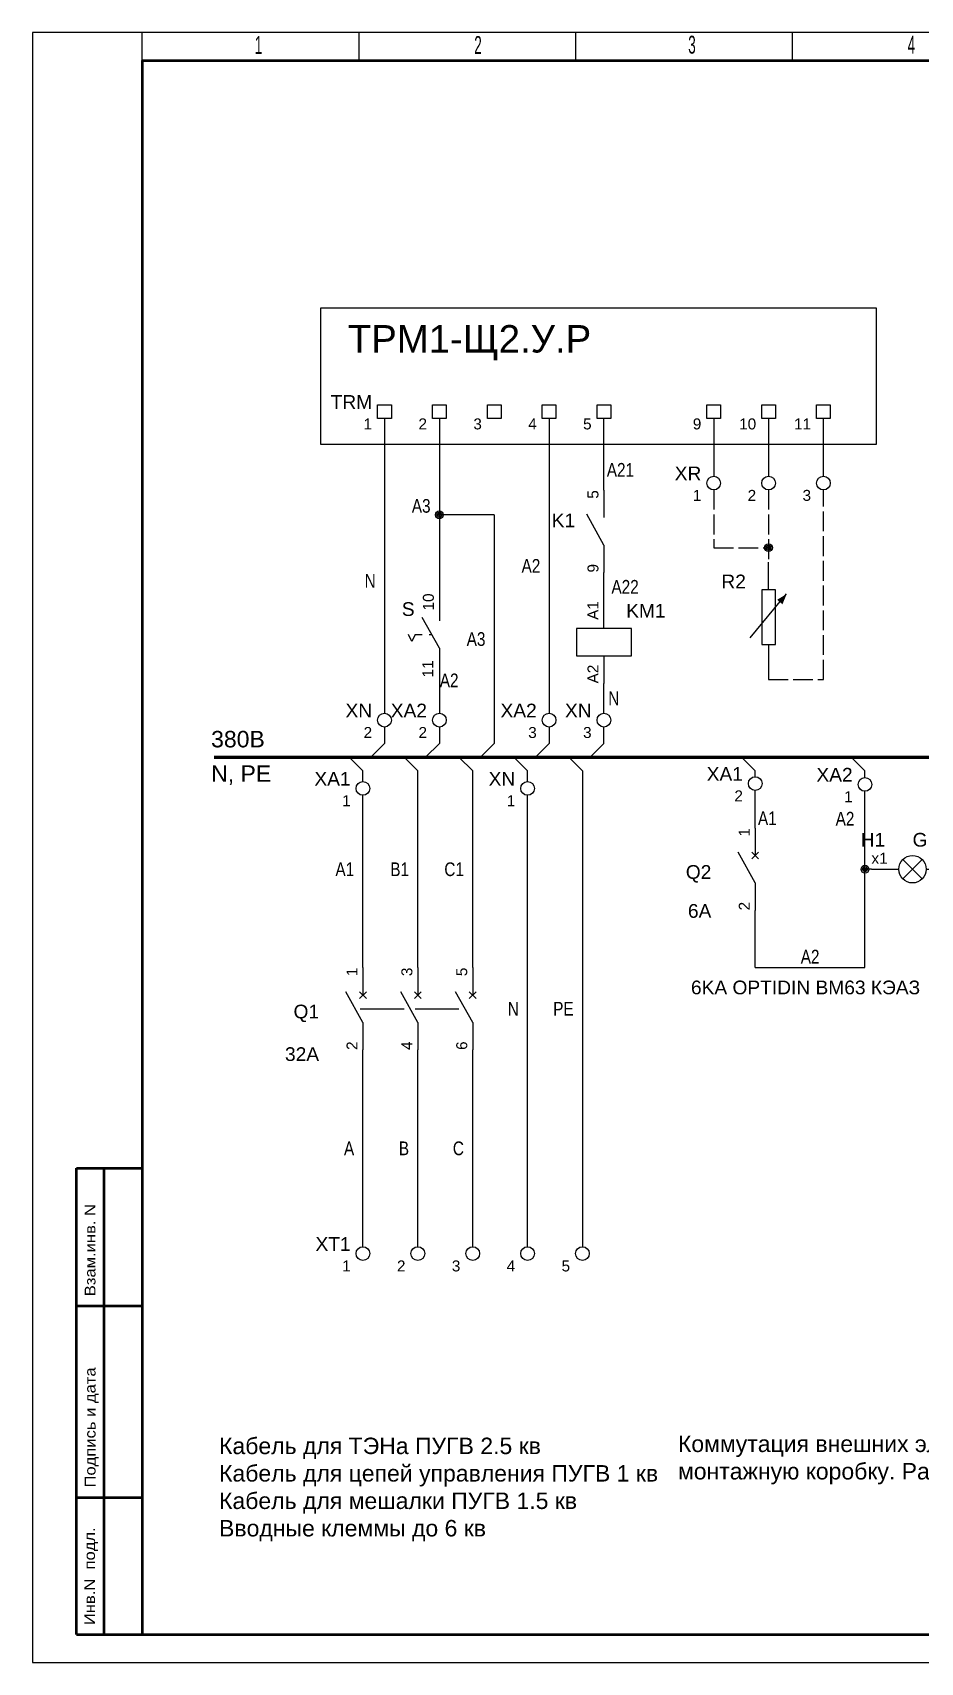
# Model space of a CAD drawing. Header units: inches. Extents: x 871 to 2432, y 654 to 1047.
# Drawn here: x 1235 to 1396.8, y 696.7 to 993.7 of the extents above; entities that cross this region are included whole.
import ezdxf
from ezdxf.enums import TextEntityAlignment as Align

# ---------------------------------------------------------------- set-up
doc = ezdxf.new("R2010")
doc.units = ezdxf.units.IN
doc.header["$MEASUREMENT"] = 0
doc.linetypes.add('ACAD_ISO02W100', pattern=[15, 12, -3])
doc.linetypes.add('Caddy_Solid', pattern=[0])
for name, color, linetype in [('DESC', 255, 'Continuous'), ('MISC', 7, 'Continuous'), ('TAGS', 255, 'Continuous'), ('TERMS', 7, 'Continuous'), ('WIRECOPY', 7, 'Continuous'), ('WIREFIXED', 7, 'Continuous')]:
    doc.layers.add(name, color=color, linetype=linetype)
doc.styles.get("Standard").update_dxf_attribs({"font": 'arial.ttf'})

# ---------------------------------------------------------------- blocks, each defined once
blk = doc.blocks.new('VT0_418')
for p, q in [((-2.5, 0), (2.5, 0)), ((0, -2.5), (-2.5, 0))]:
    blk.add_line(p, q)
at = {"flags": 1}
for tag, p in [('X4TERM01', (-2.5, 0)), ('X1TERM01', (2.5, 0)), ('WDWSEQ', (-2.63, -0.91)), ('X8TERM01', (0, -2.5))]:
    blk.add_attdef(tag, p, '', height=0.4, dxfattribs=at)
blk = doc.blocks.new('VT0002')
blk.add_circle((0, 0), 1.25)
for tag, p in [('INST', (-2.25, 6.5)), ('LOC', (-2.25, 3.5)), ('DESC1', (-2.25, -6.25)), ('DESC2', (-2.25, -9.25)), ('DESC3', (-2.25, -12.25))]:
    blk.add_attdef(tag, text='', height=2.5).set_placement(p, align=Align.RIGHT)
at = {"flags": 1}
for tag, p, height in [('ASSYCODE', (2.75, 10.75), 1), ('CATDESC', (2.75, 9.25), 1), ('CAT', (2.75, 4.75), 1.5), ('MFG', (2.75, 7.25), 1.5), ('X4PIN01', (-1.25, 1), 0.25), ('X4TERMDESC01', (-1.25, 0.5), 0.4), ('X4TERM01', (-1.25, 0), 0.25), ('STRIPSEQ', (0, 0), 0.025), ('X2PIN01', (0, 2.25), 0.25), ('X2TERMDESC01', (0, 1.75), 0.4), ('X2TERM01', (0, 1.25), 0.25), ('X8PIN01', (0, -0.25), 0.25), ('X1PIN01', (1.25, 1), 0.25), ('X1TERMDESC01', (1.25, 0.5), 0.4), ('X1TERM01', (1.25, 0), 0.25), ('LINKTERM', (0, -0.04), 0.025), ('X8TERMDESC01', (0, -0.75), 0.4), ('X8TERM01', (0, -1.25), 0.25)]:
    blk.add_attdef(tag, p, '', height=height, dxfattribs=at)
at = {"flags": 8}
for tag, height, p in [('TAGSTRIP', 2.5, (-2.25, 0.5)), ('TERM01', 2, (-2.25, -3.25))]:
    blk.add_attdef(tag, text='', height=height, dxfattribs=at).set_placement(p, align=Align.RIGHT)
blk = doc.blocks.new('VCB1')
for p, q in [((0, 7.5), (0, 2.5)), ((0, -2.5), (-3.12, 3.12)), ((0.62, 1.88), (-0.62, 3.12)), ((-0.62, 1.88), (0.62, 3.12)), ((0, -2.5), (0, -7.5))]:
    blk.add_line(p, q)
for tag, p in [('INST', (-8, 5.25)), ('LOC', (-8, 1.75)), ('TAG1', (-8, -1.75)), ('RATING1', (-8, -6.35)), ('DESC1', (-8, -14.35)), ('DESC2', (-8, -17.85)), ('DESC3', (-8, -21.35))]:
    blk.add_attdef(tag, text='', height=2.5).set_placement(p, align=Align.RIGHT)
blk.add_attdef('TERM01', text='', height=2, rotation=90).set_placement((-1, 7.5), align=Align.RIGHT)
at = {"flags": 1}
for tag, p, height in [('X2TERM01', (0, 7.5), 0.32), ('MFG', (2.75, 6.5), 1.5), ('CAT', (2.75, 4), 1.5), ('X4LINK', (-2, 0), 0.32), ('X1LINK', (-0.5, 0), 0.32), ('X8TERM02', (0, -7.5), 0.32), ('ASSYCODE', (1, -9), 1), ('CATDESC', (1, -12), 1), ('FAMILY', (1, -10.5), 1), ('CONTACT', (1, -13.5), 1), ('COMMON', (2.25, -14.75), 1)]:
    blk.add_attdef(tag, p, '', height=height, dxfattribs=at)
blk.add_attdef('TERM02', (-1, -7.5), '', height=2, rotation=90)
at = {"lineweight": 15}
blk.add_attdef('XREF', text='', height=2.5, dxfattribs=at).set_placement((-8, -10.35), align=Align.RIGHT)
blk = doc.blocks.new('VCB2')
for p, q in [((0, 7.5), (0, 2.5)), ((0, -2.5), (-3.12, 3.12)), ((0.62, 1.88), (-0.62, 3.12)), ((-0.62, 1.88), (0.62, 3.12)), ((0, -2.5), (0, -7.5))]:
    blk.add_line(p, q)
blk.add_attdef('TERM01', text='', height=2, rotation=90).set_placement((-1, 7.5), align=Align.RIGHT)
at = {"flags": 1}
for tag, p, height in [('X2TERM01', (0, 7.5), 0.32), ('X4LINK', (-2.5, 0), 0.32), ('X1LINK', (-0.5, 0), 0.32), ('X8TERM02', (0, -7.5), 0.32), ('FAMILY', (1, -10.5), 1), ('CONTACT', (1, -13.5), 1)]:
    blk.add_attdef(tag, p, '', height=height, dxfattribs=at)
for tag, p in [('INST', (-8, 2.65)), ('LOC', (-8, -0.35)), ('TAG2', (-8, -3.35)), ('DESC1', (-8, -13.35)), ('DESC2', (-8, -16.35)), ('DESC3', (-8, -19.35))]:
    blk.add_attdef(tag, text='', height=2.5).set_placement(p, align=Align.RIGHT)
blk.add_attdef('TERM02', (-1, -7.5), '', height=2, rotation=90)
blk.add_attdef('RATING1', text='', height=2.5, dxfattribs=at).set_placement((-8, -6.35), align=Align.RIGHT)
at = {"lineweight": 15}
blk.add_attdef('XREF', text='', height=2.5, dxfattribs=at).set_placement((-8, -10.35), align=Align.RIGHT)
blk = doc.blocks.new('WDDOT')
for radius in [0.72, 0.449, 0.223]:
    blk.add_circle((0, 0), radius)
blk = doc.blocks.new('HLT1G')
for p, q in [((-7.5, 0), (-2.5, 0)), ((1.77, -1.77), (-1.77, 1.77)), ((1.77, 1.77), (-1.77, -1.77)), ((2.5, 0), (7.5, 0))]:
    blk.add_line(p, q)
blk.add_circle((0, 0), 2.5)
for tag, p in [('INST', (-5, 11.12)), ('LOC', (-5, 7.62)), ('TAG1', (-5, 4.12)), ('DESC1', (-5, -10)), ('DESC2', (-5, -13.5)), ('DESC3', (-5, -17))]:
    blk.add_attdef(tag, text='', height=2.5).set_placement(p, align=Align.RIGHT)
for tag, p, height, flags in [('MFG', (4.92, 12.12), 1.5, 9), ('CAT', (4.92, 9.62), 1.5, 9), ('TERM01', (-7.5, 1), 2, 8), ('X4TERM01', (-7.5, 0), 0.32, 1), ('X2LINK', (0, 2.5), 0.32, 1), ('X1TERM02', (7.5, 0), 0.32, 1), ('X8LINK', (0, -2.5), 0.32, 1), ('ASSYCODE', (8.5, -4), 1, 1), ('FAMILY', (8.5, -5.5), 1, 1), ('CATDESC', (8.5, -7), 1, 1)]:
    blk.add_attdef(tag, p, '', height=height, dxfattribs=dict(flags=flags))
at = {"lineweight": 15}
blk.add_attdef('COLOR', (0, 4.12), '', height=2.5, dxfattribs=at)
at = {"flags": 8}
blk.add_attdef('TERM02', text='', height=2, dxfattribs=at).set_placement((7.5, 1), align=Align.RIGHT)
at = {"lineweight": 15}
for tag, p in [('XREF', (-5, -6.25)), ('WDTAGALT', (-5, -20))]:
    blk.add_attdef(tag, text='', height=2.5, dxfattribs=at).set_placement(p, align=Align.RIGHT)
blk = doc.blocks.new('VT0001')
for p, q in [((-1.25, -1.25), (-1.25, 1.25)), ((-1.25, 1.25), (1.25, 1.25)), ((1.25, 1.25), (1.25, -1.25)), ((1.25, -1.25), (-1.25, -1.25))]:
    blk.add_line(p, q)
for tag, p in [('INST', (-2.25, 6.5)), ('LOC', (-2.25, 3.5)), ('DESC1', (-2.25, -6.25)), ('DESC2', (-2.25, -9.25)), ('DESC3', (-2.25, -12.25))]:
    blk.add_attdef(tag, text='', height=2.5).set_placement(p, align=Align.RIGHT)
at = {"flags": 1}
for tag, p, height in [('ASSYCODE', (2.75, 10.75), 1), ('CATDESC', (2.75, 9.25), 1), ('CAT', (2.75, 4.75), 1.5), ('MFG', (2.75, 7.25), 1.5), ('X4PIN01', (-1.25, 1), 0.25), ('X4TERMDESC01', (-1.25, 0.5), 0.4), ('X4TERM01', (-1.25, 0), 0.25), ('STRIPSEQ', (0, 0), 0.025), ('X2PIN01', (0, 2.25), 0.25), ('X2TERMDESC01', (0, 1.75), 0.4), ('X2TERM01', (0, 1.25), 0.25), ('X8PIN01', (0, -0.25), 0.25), ('X1PIN01', (1.25, 1), 0.25), ('X1TERMDESC01', (1.25, 0.5), 0.4), ('X1TERM01', (1.25, 0), 0.25), ('LINKTERM', (0, -0.04), 0.025), ('X8TERMDESC01', (0, -0.75), 0.4), ('X8TERM01', (0, -1.25), 0.25)]:
    blk.add_attdef(tag, p, '', height=height, dxfattribs=at)
at = {"flags": 8}
for tag, height, p in [('TAGSTRIP', 2.5, (-2.25, 0.5)), ('TERM01', 2, (-2.25, -3.25))]:
    blk.add_attdef(tag, text='', height=height, dxfattribs=at).set_placement(p, align=Align.RIGHT)
blk = doc.blocks.new('VSS2122F')
for p, q in [((0, 7.5), (0, 2.5)), ((0, -2.5), (-3.12, 3.12)), ((-5, -1.25), (-5.62, 0)), ((-4.38, 0), (-5, -1.25)), ((-4.38, 0), (-3.12, 0)), ((-1.88, 0), (-1.39, 0)), ((0, -2.5), (0, -7.5))]:
    blk.add_line(p, q)
for tag, p in [('INST', (-4.51, 9.4)), ('LOC', (-4.51, 6.4)), ('TAG2', (-4.51, 3.4)), ('DESC1', (-4.51, -9.72)), ('DESC2', (-4.51, -12.72)), ('DESC3', (-4.51, -15.72))]:
    blk.add_attdef(tag, text='', height=2.5).set_placement(p, align=Align.RIGHT)
blk.add_attdef('TERM01', text='', height=2, rotation=90).set_placement((-1, 7.5), align=Align.RIGHT)
at = {"flags": 1}
for tag, p, height in [('X2TERM01', (0, 7.5), 0.32), ('CONTACT', (0.75, 3.89), 1), ('COMMON', (2, 2.64), 1), ('X4LINK', (-7.26, 0), 0.32), ('X1LINK', (-0.12, 0), 0.32), ('ASSYCODE', (1, -3.5), 1), ('CATDESC', (1, -6.5), 1), ('FAMILY', (1, -5), 1), ('X8TERM02', (0, -7.5), 0.32)]:
    blk.add_attdef(tag, p, '', height=height, dxfattribs=at)
blk.add_attdef('TERM02', (-1.1, -7.8), '', height=2, rotation=90)
at = {"lineweight": 15}
blk.add_attdef('STATE', (4.16, -2), '', height=2.5, dxfattribs=at)
blk.add_attdef('XREF', text='', height=2.5, dxfattribs=at).set_placement((-4.51, -6.72), align=Align.RIGHT)
blk = doc.blocks.new('VMS1')
for p, q in [((0, 2.5), (0, 7.5)), ((0, -2.5), (0, -7.5))]:
    blk.add_line(p, q)
blk.add_lwpolyline([(-5, 2.5), (-5, -2.5), (5, -2.5), (5, 2.5)], close=True)
for tag, p in [('INST', (-5.25, 10.5)), ('LOC', (-5.25, 7.5)), ('TAG1', (-5.25, 4.5)), ('DESC1', (-5.25, -6.85)), ('DESC2', (-5.25, -9.85)), ('DESC3', (-5.25, -12.85))]:
    blk.add_attdef(tag, text='', height=2.5).set_placement(p, align=Align.RIGHT)
blk.add_attdef('TERM01', text='', height=2, rotation=90).set_placement((-1, 7.5), align=Align.RIGHT)
at = {"flags": 1}
for tag, p, height in [('X2TERM01', (0, 7.5), 0.32), ('X4LINK', (-5, 0), 0.32), ('X1LINK', (5, 0), 0.32), ('ASSYCODE', (1, -4), 1), ('FAMILY', (1, -5.5), 1), ('X8TERM02', (0, -7.5), 0.32), ('CATDESC', (1, -7), 1)]:
    blk.add_attdef(tag, p, '', height=height, dxfattribs=at)
blk.add_attdef('TERM02', (-1, -7.5), '', height=2, rotation=90)
at = {"flags": 9}
for tag, p in [('MFG', (-6, 1)), ('CAT', (-6, -1.5))]:
    blk.add_attdef(tag, text='', height=1.5, dxfattribs=at).set_placement(p, align=Align.RIGHT)
at = {"lineweight": 9}
for tag, p in [('NO', (-5.5, -16.5)), ('NC', (-5.5, -19.5))]:
    blk.add_attdef(tag, text='', height=2.5, dxfattribs=at).set_placement(p, align=Align.TOP_RIGHT)
for tag, p in [('XREFNO', (-4, -16.5)), ('XREFNC', (-4, -19.5))]:
    blk.add_attdef(tag, text='', height=2.5, dxfattribs=at).set_placement(p, align=Align.TOP_LEFT)
blk = doc.blocks.new('VCR21')
for p, q in [((0, 7.5), (0, 2.5)), ((0, -2.5), (-3.12, 3.12)), ((0, -2.5), (0, -7.5))]:
    blk.add_line(p, q)
for tag, p in [('INST', (-5.25, 6.75)), ('LOC', (-5.25, 3.75)), ('TAG2', (-5.25, 0.75)), ('XREF', (-5.25, -3.75)), ('DESC1', (-5.25, -6.75)), ('DESC2', (-5.25, -9.75)), ('DESC3', (-5.25, -12.75))]:
    blk.add_attdef(tag, text='', height=2.5).set_placement(p, align=Align.RIGHT)
blk.add_attdef('TERM01', text='', height=2, rotation=90).set_placement((-1, 7.5), align=Align.RIGHT)
at = {"flags": 1}
for tag, p, height in [('X2TERM01', (0, 7.5), 0.32), ('X4LINK', (-2.75, 0), 0.32), ('X1LINK', (-0.5, 0), 0.32), ('CONTACT', (4, -3.5), 1), ('FAMILY', (4, -5), 1), ('COMMON', (5.25, -4.75), 1), ('X8TERM02', (0, -7.5), 0.32)]:
    blk.add_attdef(tag, p, '', height=height, dxfattribs=at)
blk.add_attdef('TERM02', (-1, -7.5), '', height=2, rotation=90)
blk = doc.blocks.new('VVR1R2')
for p, q in [((0, 5), (0, 10)), ((-3.36, -3.79), (3.3, 4.22)), ((0, -5), (0, -10))]:
    blk.add_line(p, q)
blk.add_lwpolyline([(-1.25, 5), (-1.25, -5), (1.25, -5), (1.25, 5)], close=True)
blk.add_solid([(2.54, 2.34), (1.57, 3.17), (3.31, 4.22)])
for tag, p in [('INST', (-4.13, 11.25)), ('LOC', (-4.13, 8.25)), ('TAG1', (-4.13, 5.25)), ('RATING1', (-3.56, 0.78)), ('DESC1', (-3.64, -5.65)), ('DESC2', (-3.64, -8.65)), ('DESC3', (-3.64, -11.65))]:
    blk.add_attdef(tag, text='', height=2.5).set_placement(p, align=Align.RIGHT)
blk.add_attdef('TERM01', text='', height=2, rotation=90).set_placement((-1, 10), align=Align.RIGHT)
at = {"flags": 1}
for tag, p, height in [('X2TERM01', (0, 10), 0.32), ('ASSYCODE', (2.05, -3.96), 1), ('FAMILY', (2.05, -5.46), 1), ('CATDESC', (2.05, -6.96), 1), ('X8TERM02', (0, -10), 0.32)]:
    blk.add_attdef(tag, p, '', height=height, dxfattribs=at)
at = {"flags": 9}
for tag, p in [('MFG', (5.34, 6.24)), ('CAT', (5.34, 3.74))]:
    blk.add_attdef(tag, text='', height=1.5, dxfattribs=at).set_placement(p, align=Align.RIGHT)
blk.add_attdef('TERM02', (-1, -10), '', height=2, rotation=90)
at = {"lineweight": 15}
blk.add_attdef('XREF', text='', height=2.5, dxfattribs=at).set_placement((-3.64, -2.65), align=Align.RIGHT)
blk = doc.blocks.new('WD_WNV')
at = {"linetype": 'Continuous', "width": 0.8}
blk.add_attdef('WIRENO', text='', height=2.5, dxfattribs=at).set_placement((-1.6, 0), align=Align.MIDDLE_RIGHT)
at = {"flags": 1}
for tag, p in [('W01USER', (-1, 1.25)), ('W02USER', (-1, 1.125)), ('W03USER', (-1, 1)), ('W04USER', (-1, 0.875)), ('W05USER', (-1, 0.75)), ('W06USER', (-1, 0.625)), ('W07USER', (-1, 0.5)), ('W08USER', (-1, 0.375)), ('W09USER', (-1, 0.25)), ('W10USER', (-1, 0.125))]:
    blk.add_attdef(tag, text='', height=0.08, dxfattribs=at).set_placement(p, align=Align.CENTER)
blk = doc.blocks.new('WD_WNH')
at = {"linetype": 'Continuous', "width": 0.8}
blk.add_attdef('WIRENO', text='', height=2.5, dxfattribs=at).set_placement((0, 0.75), align=Align.CENTER)
at = {"flags": 1}
for tag, p in [('W01USER', (0, 1.25)), ('W02USER', (0, 1.125)), ('W03USER', (0, 1)), ('W04USER', (0, 0.875)), ('W05USER', (0, 0.75)), ('W06USER', (0, 0.625)), ('W07USER', (0, 0.5)), ('W08USER', (0, 0.375)), ('W09USER', (0, 0.25)), ('W10USER', (0, 0.125))]:
    blk.add_attdef(tag, text='', height=0.08, dxfattribs=at).set_placement(p, align=Align.CENTER)
blk = doc.blocks.new('WD_WCV')
at = {"linetype": 'Continuous', "width": 0.8}
blk.add_attdef('WIRECOPY', text='', height=2.5, dxfattribs=at).set_placement((-1.6, 0), align=Align.MIDDLE_RIGHT)

msp = doc.modelspace()

# ---------------------------------------------------------------- linework, layer by layer
at = {"linetype": 'Caddy_Solid', "lineweight": 25}
for p, q in [((1254.95, 988.65), (1254.95, 993.65)), ((1294.45, 988.65), (1294.45, 993.65)), ((1333.95, 988.65), (1333.95, 993.65)), ((1373.45, 988.65), (1373.45, 993.65))]:
    msp.add_line(p, q, dxfattribs=at)
at = {"linetype": 'Caddy_Solid', "lineweight": 50}
for p, q in [((1254.95, 988.59), (1649.95, 988.59)), ((1254.95, 988.59), (1254.95, 701.65)), ((1242.95, 701.71), (1242.95, 786.71)), ((1242.95, 786.71), (1254.95, 786.71)), ((1247.95, 786.71), (1247.95, 701.71)), ((1242.95, 761.65), (1254.95, 761.65)), ((1242.95, 726.71), (1254.95, 726.71)), ((1649.95, 701.65), (1242.95, 701.65))]:
    msp.add_line(p, q, dxfattribs=at)
for p, q in [((1299.09, 923.34), (1299.09, 869.61)), ((1309.09, 923.34), (1309.09, 891.45)), ((1329.09, 923.34), (1329.09, 869.61)), ((1339.09, 910.26), (1339.09, 923.34)), ((1359.09, 923.34), (1359.09, 912.82)), ((1369.09, 923.34), (1369.09, 912.82)), ((1379.09, 912.82), (1379.09, 923.34)), ((1319.09, 905.78), (1309.09, 905.78)), ((1319.09, 905.78), (1319.09, 864.12)), ((1339.09, 890.05), (1339.09, 895.26)), ((1309.09, 876.45), (1309.09, 869.61)), ((1369.09, 877.13), (1369.09, 875.77)), ((1339.09, 869.61), (1339.09, 875.05)), ((1299.09, 867.11), (1299.09, 864.12)), ((1309.09, 867.11), (1309.09, 864.12)), ((1329.09, 867.11), (1329.09, 864.12)), ((1339.09, 864.12), (1339.09, 867.11)), ((1295.17, 857.18), (1295.17, 859.12)), ((1305.17, 823.26), (1305.17, 859.12)), ((1315.17, 823.26), (1315.17, 859.12)), ((1325.17, 857.16), (1325.17, 859.12)), ((1335.17, 859.12), (1335.17, 772.4)), ((1366.67, 858.06), (1366.67, 859.12)), ((1386.67, 857.91), (1386.67, 859.12)), ((1366.67, 848.69), (1366.67, 855.56)), ((1386.67, 823.26), (1386.67, 855.41)), ((1295.17, 823.26), (1295.17, 854.68)), ((1325.17, 772.4), (1325.17, 854.66)), ((1387.84, 841.19), (1386.67, 841.19)), ((1366.67, 823.26), (1366.67, 833.69)), ((1366.67, 823.26), (1386.67, 823.26)), ((1295.17, 772.4), (1295.17, 808.26)), ((1305.17, 772.4), (1305.17, 808.26)), ((1315.17, 772.4), (1315.17, 808.26))]:
    msp.add_line(p, q)
at = {"linetype": 'ACAD_ISO02W100', "ltscale": 0.3}
for p, q in [((1359.09, 910.32), (1359.09, 899.79)), ((1369.09, 910.32), (1369.09, 897.13)), ((1379.09, 875.77), (1379.09, 910.32)), ((1359.09, 899.79), (1369.09, 899.79)), ((1369.09, 875.77), (1379.09, 875.77))]:
    msp.add_line(p, q, dxfattribs=at)
at = {"lineweight": 60}
msp.add_line((1268.06, 861.61), (1631.3, 861.61), dxfattribs=at)
for points in [[(1234.95, 696.65), (1654.95, 696.65), (1654.95, 993.65), (1234.95, 993.65)], [(1287.51, 943.5), (1388.69, 943.5), (1388.69, 918.58), (1287.51, 918.58)]]:
    msp.add_lwpolyline(points, close=True)
for points in [[(1294.67, 815.76), (1302.67, 815.76)], [(1304.67, 815.76), (1312.67, 815.76)]]:
    msp.add_lwpolyline(points)

# ---------------------------------------------------------------- block references
ref = msp.add_blockref('VT0001', (1299.09, 924.59))
ref.add_attrib('TERM01', '1', dxfattribs={"layer": 'TERMS', "height": 2, "flags": 8}).set_placement((1296.84, 921.34), align=Align.RIGHT)
ref.add_attrib('TAGSTRIP', 'TRM', dxfattribs={"layer": 'TAGS', "height": 2.5, "flags": 8}).set_placement((1296.84, 925.09), align=Align.RIGHT)
ref = msp.add_blockref('VT0001', (1309.09, 924.59))
ref.add_attrib('TERM01', '2', dxfattribs={"layer": 'TERMS', "height": 2, "flags": 8}).set_placement((1306.84, 921.34), align=Align.RIGHT)
ref = msp.add_blockref('VT0001', (1319.09, 924.59))
ref.add_attrib('TERM01', '3', dxfattribs={"layer": 'TERMS', "height": 2, "flags": 8}).set_placement((1316.84, 921.34), align=Align.RIGHT)
ref = msp.add_blockref('VT0001', (1329.09, 924.59))
ref.add_attrib('TERM01', '4', dxfattribs={"layer": 'TERMS', "height": 2, "flags": 8}).set_placement((1326.84, 921.34), align=Align.RIGHT)
ref = msp.add_blockref('VT0001', (1339.09, 924.59))
ref.add_attrib('TERM01', '5', dxfattribs={"layer": 'TERMS', "height": 2, "flags": 8}).set_placement((1336.84, 921.34), align=Align.RIGHT)
ref = msp.add_blockref('VT0001', (1359.09, 924.59))
ref.add_attrib('TERM01', '9', dxfattribs={"layer": 'TERMS', "height": 2, "flags": 8}).set_placement((1356.84, 921.34), align=Align.RIGHT)
ref = msp.add_blockref('VT0001', (1369.09, 924.59))
ref.add_attrib('TERM01', '10', dxfattribs={"layer": 'TERMS', "height": 2, "flags": 8}).set_placement((1366.84, 921.34), align=Align.RIGHT)
ref = msp.add_blockref('VT0001', (1379.09, 924.59))
ref.add_attrib('TERM01', '11', dxfattribs={"layer": 'TERMS', "height": 2, "flags": 8}).set_placement((1376.84, 921.34), align=Align.RIGHT)
ref = msp.add_blockref('WD_WNV', (1339.09, 916.8))
ref.add_attrib('WIRENOF', 'A21', dxfattribs={"layer": 'WIREFIXED', "linetype": 'Continuous', "height": 2.5, "width": 0.8}).set_placement((1344.58, 913.97), align=Align.MIDDLE_RIGHT)
ref = msp.add_blockref('VT0002', (1359.09, 911.57))
ref.add_attrib('TERM01', '1', dxfattribs={"layer": 'TERMS', "height": 2, "flags": 8}).set_placement((1356.84, 908.32), align=Align.RIGHT)
ref.add_attrib('TAGSTRIP', 'XR', dxfattribs={"layer": 'TAGS', "height": 2.5, "flags": 8}).set_placement((1356.84, 912.07), align=Align.RIGHT)
ref = msp.add_blockref('VT0002', (1369.09, 911.57))
ref.add_attrib('TERM01', '2', dxfattribs={"layer": 'TERMS', "height": 2, "flags": 8}).set_placement((1366.84, 908.32), align=Align.RIGHT)
ref = msp.add_blockref('VT0002', (1379.09, 911.57))
ref.add_attrib('TERM01', '3', dxfattribs={"layer": 'TERMS', "height": 2, "flags": 8}).set_placement((1376.84, 908.32), align=Align.RIGHT)
ref = msp.add_blockref('VCR21', (1339.09, 902.76))
ref.add_attrib('TERM02', '9', (1338.09, 895.26), dxfattribs={"layer": 'TERMS', "height": 2, "rotation": 90})
ref.add_attrib('TERM01', '5', dxfattribs={"layer": 'TERMS', "height": 2, "rotation": 90}).set_placement((1338.09, 910.26), align=Align.RIGHT)
ref.add_attrib('TAG2', 'K1', dxfattribs={"layer": 'TAGS', "height": 2.5}).set_placement((1333.84, 903.51), align=Align.RIGHT)
ref = msp.add_blockref('WD_WNV', (1309.09, 907.4))
ref.add_attrib('WIRENOF', 'A3', dxfattribs={"layer": 'WIREFIXED', "linetype": 'Continuous', "height": 2.5, "width": 0.8}).set_placement((1307.49, 907.4), align=Align.MIDDLE_RIGHT)
for name, p in [('WDDOT', (1309.09, 905.78)), ('VT0_418', (1295.17, 861.62)), ('VT0_418', (1305.17, 861.62)), ('VT0_418', (1315.17, 861.62)), ('VT0_418', (1325.17, 861.62)), ('VT0_418', (1335.17, 861.62)), ('VT0_418', (1366.67, 861.62)), ('VT0_418', (1386.67, 861.62)), ('WDDOT', (1386.67, 841.19))]:
    msp.add_blockref(name, p)
at = {"linetype": 'ACAD_ISO02W100'}
msp.add_blockref('WDDOT', (1369.09, 899.79), dxfattribs=at)
ref = msp.add_blockref('WD_WNV', (1329.09, 896.47))
ref.add_attrib('WIRENOF', 'A2', dxfattribs={"layer": 'WIREFIXED', "linetype": 'Continuous', "height": 2.5, "width": 0.8}).set_placement((1327.49, 896.47), align=Align.MIDDLE_RIGHT)
ref = msp.add_blockref('VVR1R2', (1369.09, 887.13))
ref.add_attrib('TAG1', 'R2', dxfattribs={"layer": 'TAGS', "height": 2.5}).set_placement((1364.96, 892.38), align=Align.RIGHT)
ref = msp.add_blockref('WD_WNV', (1299.09, 893.73))
ref.add_attrib('WIRENOF', 'N', dxfattribs={"layer": 'WIREFIXED', "linetype": 'Continuous', "height": 2.5, "width": 0.8}).set_placement((1297.49, 893.73), align=Align.MIDDLE_RIGHT)
ref = msp.add_blockref('VSS2122F', (1309.09, 883.95))
ref.add_attrib('TERM02', '11', (1307.99, 876.15), dxfattribs={"layer": 'TERMS', "height": 2, "rotation": 90})
ref.add_attrib('TERM01', '10', dxfattribs={"layer": 'TERMS', "height": 2, "rotation": 90}).set_placement((1308.09, 891.45), align=Align.RIGHT)
ref.add_attrib('TAG2', 'S', dxfattribs={"layer": 'TAGS', "height": 2.5}).set_placement((1304.58, 887.35), align=Align.RIGHT)
ref = msp.add_blockref('WD_WNV', (1339.09, 892.66))
ref.add_attrib('WIRENOF', 'A22', dxfattribs={"layer": 'WIREFIXED', "linetype": 'Continuous', "height": 2.5, "width": 0.8}).set_placement((1345.43, 892.66), align=Align.MIDDLE_RIGHT)
ref = msp.add_blockref('VMS1', (1339.09, 882.55))
ref.add_attrib('TERM02', 'A2', (1338.09, 875.05), dxfattribs={"layer": 'TERMS', "height": 2, "rotation": 90})
ref.add_attrib('TERM01', 'A1', dxfattribs={"layer": 'TERMS', "height": 2, "rotation": 90}).set_placement((1338.09, 890.05), align=Align.RIGHT)
ref.add_attrib('TAG1', 'KM1', dxfattribs={"layer": 'TAGS', "height": 2.5}).set_placement((1350.33, 887.05), align=Align.RIGHT)
ref = msp.add_blockref('WD_WCV', (1319.09, 883.14))
ref.add_attrib('WIRECOPY', 'A3', dxfattribs={"layer": 'WIRECOPY', "linetype": 'Continuous', "height": 2.5, "width": 0.8}).set_placement((1317.49, 883.14), align=Align.MIDDLE_RIGHT)
ref = msp.add_blockref('WD_WNV', (1309.09, 873.03))
ref.add_attrib('WIRENOF', 'A2', dxfattribs={"layer": 'WIREFIXED', "linetype": 'Continuous', "height": 2.5, "width": 0.8}).set_placement((1312.59, 875.61), align=Align.MIDDLE_RIGHT)
ref = msp.add_blockref('WD_WNV', (1339.09, 872.33))
ref.add_attrib('WIRENOF', 'N', dxfattribs={"layer": 'WIREFIXED', "linetype": 'Continuous', "height": 2.5, "width": 0.8}).set_placement((1341.9, 872.33), align=Align.MIDDLE_RIGHT)
ref = msp.add_blockref('VT0002', (1299.09, 868.36))
ref.add_attrib('TERM01', '2', dxfattribs={"layer": 'TERMS', "height": 2, "flags": 8}).set_placement((1296.84, 865.11), align=Align.RIGHT)
ref.add_attrib('TAGSTRIP', 'XN', dxfattribs={"layer": 'TAGS', "height": 2.5, "flags": 8}).set_placement((1296.84, 868.86), align=Align.RIGHT)
ref = msp.add_blockref('VT0002', (1309.09, 868.36))
ref.add_attrib('TERM01', '2', dxfattribs={"layer": 'TERMS', "height": 2, "flags": 8}).set_placement((1306.84, 865.11), align=Align.RIGHT)
ref.add_attrib('TAGSTRIP', 'XA2', dxfattribs={"layer": 'TAGS', "height": 2.5, "flags": 8}).set_placement((1306.84, 868.86), align=Align.RIGHT)
ref = msp.add_blockref('VT0002', (1329.09, 868.36))
ref.add_attrib('TERM01', '3', dxfattribs={"layer": 'TERMS', "height": 2, "flags": 8}).set_placement((1326.84, 865.11), align=Align.RIGHT)
ref.add_attrib('TAGSTRIP', 'XA2', dxfattribs={"layer": 'TAGS', "height": 2.5, "flags": 8}).set_placement((1326.84, 868.86), align=Align.RIGHT)
ref = msp.add_blockref('VT0002', (1339.09, 868.36))
ref.add_attrib('TERM01', '3', dxfattribs={"layer": 'TERMS', "height": 2, "flags": 8}).set_placement((1336.84, 865.11), align=Align.RIGHT)
ref.add_attrib('TAGSTRIP', 'XN', dxfattribs={"layer": 'TAGS', "height": 2.5, "flags": 8}).set_placement((1336.84, 868.86), align=Align.RIGHT)
at = {"xscale": -1, "rotation": 180}
for p in [(1299.09, 861.62), (1309.09, 861.62), (1319.09, 861.62), (1329.09, 861.62), (1339.09, 861.62)]:
    msp.add_blockref('VT0_418', p, dxfattribs=at)
ref = msp.add_blockref('VT0002', (1295.17, 855.93))
ref.add_attrib('TERM01', '1', dxfattribs={"layer": 'TERMS', "height": 2, "flags": 8}).set_placement((1292.92, 852.68), align=Align.RIGHT)
ref.add_attrib('TAGSTRIP', 'XA1', dxfattribs={"layer": 'TAGS', "height": 2.5, "flags": 8}).set_placement((1292.92, 856.43), align=Align.RIGHT)
ref = msp.add_blockref('VT0002', (1325.17, 855.91))
ref.add_attrib('TERM01', '1', dxfattribs={"layer": 'TERMS', "height": 2, "flags": 8}).set_placement((1322.92, 852.66), align=Align.RIGHT)
ref.add_attrib('TAGSTRIP', 'XN', dxfattribs={"layer": 'TAGS', "height": 2.5, "flags": 8}).set_placement((1322.92, 856.41), align=Align.RIGHT)
ref = msp.add_blockref('VT0002', (1366.67, 856.81))
ref.add_attrib('TERM01', '2', dxfattribs={"layer": 'TERMS', "height": 2, "flags": 8}).set_placement((1364.42, 853.56), align=Align.RIGHT)
ref.add_attrib('TAGSTRIP', 'XA1', dxfattribs={"layer": 'TAGS', "height": 2.5, "flags": 8}).set_placement((1364.42, 857.31), align=Align.RIGHT)
ref = msp.add_blockref('VT0002', (1386.67, 856.66))
ref.add_attrib('TERM01', '1', dxfattribs={"layer": 'TERMS', "height": 2, "flags": 8}).set_placement((1384.42, 853.41), align=Align.RIGHT)
ref.add_attrib('TAGSTRIP', 'XA2', dxfattribs={"layer": 'TAGS', "height": 2.5, "flags": 8}).set_placement((1384.42, 857.16), align=Align.RIGHT)
ref = msp.add_blockref('WD_WNV', (1366.67, 853.9))
ref.add_attrib('WIRENOF', 'A1', dxfattribs={"layer": 'WIREFIXED', "linetype": 'Continuous', "height": 2.5, "width": 0.8}).set_placement((1370.58, 850.49), align=Align.MIDDLE_RIGHT)
ref = msp.add_blockref('WD_WCV', (1386.67, 852.87))
ref.add_attrib('WIRECOPY', 'A2', dxfattribs={"layer": 'WIRECOPY', "linetype": 'Continuous', "height": 2.5, "width": 0.8}).set_placement((1384.74, 850.4), align=Align.MIDDLE_RIGHT)
ref = msp.add_blockref('VCB1', (1366.67, 841.19))
ref.add_attrib('TERM02', '2', (1365.67, 833.69), dxfattribs={"layer": 'TERMS', "height": 2, "rotation": 90})
ref.add_attrib('TERM01', '1', dxfattribs={"layer": 'TERMS', "height": 2, "rotation": 90}).set_placement((1365.67, 848.69), align=Align.RIGHT)
ref.add_attrib('DESC2', '6А', dxfattribs={"layer": 'DESC', "height": 2.5}).set_placement((1358.67, 834.84), align=Align.TOP_RIGHT)
ref.add_attrib('DESC1', '6KA OPTIDIN BM63 КЭАЗ', dxfattribs={"layer": 'DESC', "height": 2.5}).set_placement((1396.73, 820.9), align=Align.TOP_RIGHT)
ref.add_attrib('TAG1', 'Q2', dxfattribs={"layer": 'TAGS', "height": 2.5}).set_placement((1358.67, 839.44), align=Align.RIGHT)
ref = msp.add_blockref('HLT1G', (1395.34, 841.19))
ref.add_attrib('TERM02', 'x2', dxfattribs={"layer": 'TERMS', "height": 2, "flags": 8}).set_placement((1402.84, 842.19), align=Align.RIGHT)
ref.add_attrib('TERM01', 'x1', (1387.84, 842.19), dxfattribs={"layer": 'TERMS', "height": 2, "flags": 8})
ref.add_attrib('COLOR', 'GN', (1395.34, 845.31), dxfattribs={"layer": 'MISC', "lineweight": 15, "height": 2.5})
ref.add_attrib('TAG1', 'H1', dxfattribs={"layer": 'TAGS', "height": 2.5}).set_placement((1390.34, 845.31), align=Align.RIGHT)
ref = msp.add_blockref('WD_WNV', (1295.17, 841.19))
ref.add_attrib('WIRENOF', 'A1', dxfattribs={"layer": 'WIREFIXED', "linetype": 'Continuous', "height": 2.5, "width": 0.8}).set_placement((1293.57, 841.19), align=Align.MIDDLE_RIGHT)
ref = msp.add_blockref('WD_WNV', (1305.17, 841.19))
ref.add_attrib('WIRENOF', 'B1', dxfattribs={"layer": 'WIREFIXED', "linetype": 'Continuous', "height": 2.5, "width": 0.8}).set_placement((1303.57, 841.19), align=Align.MIDDLE_RIGHT)
ref = msp.add_blockref('WD_WNV', (1315.17, 841.19))
ref.add_attrib('WIRENOF', 'C1', dxfattribs={"layer": 'WIREFIXED', "linetype": 'Continuous', "height": 2.5, "width": 0.8}).set_placement((1313.57, 841.19), align=Align.MIDDLE_RIGHT)
ref = msp.add_blockref('WD_WNH', (1376.67, 823.26))
ref.add_attrib('WIRENOF', 'A2', dxfattribs={"layer": 'WIREFIXED', "linetype": 'Continuous', "height": 2.5, "width": 0.8}).set_placement((1376.67, 824.01), align=Align.CENTER)
ref = msp.add_blockref('VCB2', (1305.17, 815.76))
ref.add_attrib('TERM02', '4', (1304.17, 808.26), dxfattribs={"layer": 'TERMS', "height": 2, "rotation": 90})
ref.add_attrib('TERM01', '3', dxfattribs={"layer": 'TERMS', "height": 2, "rotation": 90}).set_placement((1304.17, 823.26), align=Align.RIGHT)
ref = msp.add_blockref('VCB2', (1315.17, 815.76))
ref.add_attrib('TERM02', '6', (1314.17, 808.26), dxfattribs={"layer": 'TERMS', "height": 2, "rotation": 90})
ref.add_attrib('TERM01', '5', dxfattribs={"layer": 'TERMS', "height": 2, "rotation": 90}).set_placement((1314.17, 823.26), align=Align.RIGHT)
ref = msp.add_blockref('WD_WNV', (1325.17, 815.76))
ref.add_attrib('WIRENOF', 'N', dxfattribs={"layer": 'WIREFIXED', "linetype": 'Continuous', "height": 2.5, "width": 0.8}).set_placement((1323.57, 815.76), align=Align.MIDDLE_RIGHT)
ref = msp.add_blockref('WD_WNV', (1335.17, 815.76))
ref.add_attrib('WIRENOF', 'PE', dxfattribs={"layer": 'WIREFIXED', "linetype": 'Continuous', "height": 2.5, "width": 0.8}).set_placement((1333.57, 815.76), align=Align.MIDDLE_RIGHT)
ref = msp.add_blockref('WD_WNV', (1295.17, 790.33))
ref.add_attrib('WIRENOF', 'A', dxfattribs={"layer": 'WIREFIXED', "linetype": 'Continuous', "height": 2.5, "width": 0.8}).set_placement((1293.57, 790.33), align=Align.MIDDLE_RIGHT)
ref = msp.add_blockref('WD_WNV', (1305.17, 790.33))
ref.add_attrib('WIRENOF', 'B', dxfattribs={"layer": 'WIREFIXED', "linetype": 'Continuous', "height": 2.5, "width": 0.8}).set_placement((1303.57, 790.33), align=Align.MIDDLE_RIGHT)
ref = msp.add_blockref('WD_WNV', (1315.17, 790.33))
ref.add_attrib('WIRENOF', 'C', dxfattribs={"layer": 'WIREFIXED', "linetype": 'Continuous', "height": 2.5, "width": 0.8}).set_placement((1313.57, 790.33), align=Align.MIDDLE_RIGHT)
ref = msp.add_blockref('VT0002', (1295.17, 771.15))
ref.add_attrib('TERM01', '1', dxfattribs={"layer": 'TERMS', "height": 2, "flags": 8}).set_placement((1292.92, 767.9), align=Align.RIGHT)
ref.add_attrib('TAGSTRIP', 'XT1', dxfattribs={"layer": 'TAGS', "height": 2.5, "flags": 8}).set_placement((1292.92, 771.65), align=Align.RIGHT)
ref = msp.add_blockref('VT0002', (1305.17, 771.15))
ref.add_attrib('TERM01', '2', dxfattribs={"layer": 'TERMS', "height": 2, "flags": 8}).set_placement((1302.92, 767.9), align=Align.RIGHT)
ref = msp.add_blockref('VT0002', (1315.17, 771.15))
ref.add_attrib('TERM01', '3', dxfattribs={"layer": 'TERMS', "height": 2, "flags": 8}).set_placement((1312.92, 767.9), align=Align.RIGHT)
ref = msp.add_blockref('VT0002', (1325.17, 771.15))
ref.add_attrib('TERM01', '4', dxfattribs={"layer": 'TERMS', "height": 2, "flags": 8}).set_placement((1322.92, 767.9), align=Align.RIGHT)
ref = msp.add_blockref('VT0002', (1335.17, 771.15))
ref.add_attrib('TERM01', '5', dxfattribs={"layer": 'TERMS', "height": 2, "flags": 8}).set_placement((1332.92, 767.9), align=Align.RIGHT)
at = {"layer": 'DESC', "color": 0}
ref = msp.add_blockref('VCB1', (1295.17, 815.76), dxfattribs=at)
ref.add_attrib('TERM02', '2', (1294.17, 808.26), dxfattribs={"layer": 'TERMS', "height": 2, "rotation": 90})
ref.add_attrib('TERM01', '1', dxfattribs={"layer": 'TERMS', "height": 2, "rotation": 90}).set_placement((1294.17, 823.26), align=Align.RIGHT)
ref.add_attrib('DESC1', '32A', dxfattribs={"height": 2.5}).set_placement((1287.17, 806.25), align=Align.RIGHT)
ref.add_attrib('TAG1', 'Q1', dxfattribs={"layer": 'TAGS', "height": 2.5}).set_placement((1287.17, 814.01), align=Align.RIGHT)

# ---------------------------------------------------------------- texts
at = {"lineweight": 60, "width": 0.54}
for s, p in [('1', (1275.45, 989.75)), ('2', (1315.45, 989.75)), ('3', (1354.45, 989.81)), ('4', (1394.45, 989.81))]:
    msp.add_text(s, height=3.27, dxfattribs=at).set_placement(p)
at = {"lineweight": 25, "width": 1.1}
for s, p in [('Взам.инв. N', (1246.41, 763.38)), ('Подпись и дата', (1246.42, 728.53)), ('Инв.N  подл.', (1246.32, 703.45))]:
    msp.add_text(s, height=1.965, rotation=90, dxfattribs=at).set_placement(p)
at = {"attachment_point": 1}
for s, width, insert, char_height in [('ТРМ1-Щ2.У.Р', 71.4741, (1292.41, 940.35), 5), ('380В', 12.9206, (1267.49, 866.4), 3), ('N, PE', 12.9206, (1267.49, 860.12), 3), ('Кабель для ТЭНа ПУГВ 2.5 кв\\PКабель для цепей управления ПУГВ 1 кв\\PКабель для мешалки ПУГВ 1.5 кв\\PВводные клеммы до 6 кв', 112.0875, (1268.94, 737.61), 3), ('Коммутация внешних элементов произвести через\\Pмонтажную коробку. Расположить на внешней части ванны.', 112.0875, (1352.58, 737.99), 3)]:
    msp.add_mtext_dynamic_manual_height_columns(s, width=width, gutter_width=1, heights=[0], dxfattribs=dict(at, insert=insert, char_height=char_height))

doc.saveas('drawing.dxf')
